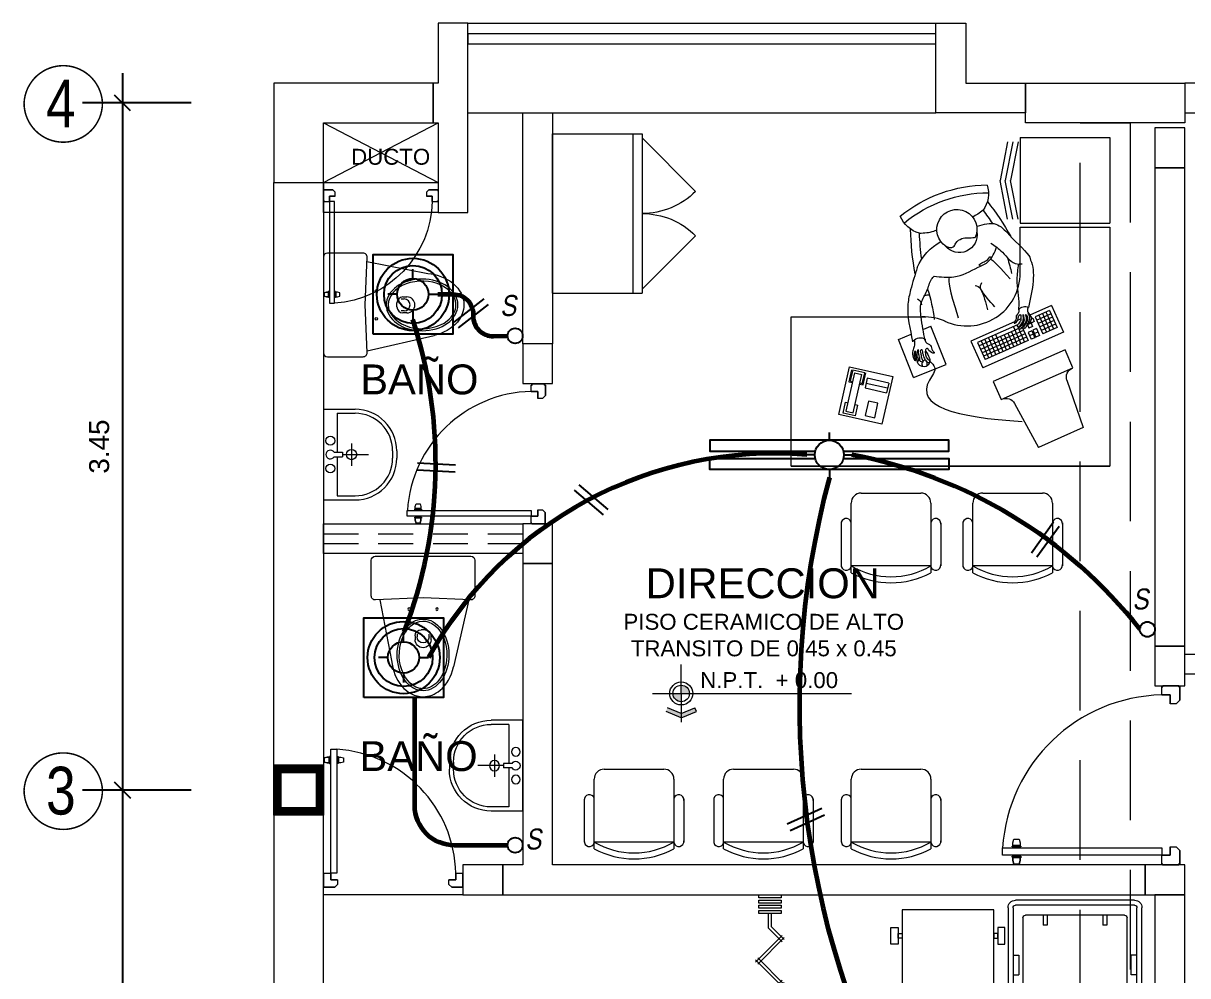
# Model space of a CAD drawing. Header units: millimetres. Extents: x 3354 to 3637, y 1117 to 1358.
# Drawn here: x 3377.57 to 3383.42, y 1188.1 to 1192.88 of the extents above; entities that cross this region are included whole.
import ezdxf

# ---------------------------------------------------------------- set-up
doc = ezdxf.new("R2010")
doc.units = ezdxf.units.MM
doc.linetypes.add('CONTINUA', pattern=[0])
doc.linetypes.add('DASHED2', pattern=[0.375, 0.25, -0.125])
for name, color, linetype, lineweight in [('ACCESORIOS', 4, 'Continuous', 18), ('cables', 152, 'Continuous', 60), ('CASCO', 252, 'Continuous', 9), ('SANITARIAS', 37, 'Continuous', 13)]:
    doc.layers.add(name, color=color, linetype=linetype, lineweight=lineweight)
doc.layers.add('Efec-muebles', color=7, linetype='Continuous', lineweight=13, true_color=0x85826f)
doc.layers.add('LUMINARIAS', color=2, linetype='Continuous')
doc.styles.add('1', font='arial.ttf')
doc.styles.add('BYE', font='ARIALN.TTF', dxfattribs={"oblique": 10, "height": 2})
doc.styles.get("Standard").update_dxf_attribs({"font": 'arial.ttf'})
doc.styles.add('style1', font='arial.ttf')
doc.styles.add('style2', font='arial.ttf')
doc.dimstyles.new('Esc  1  50', dxfattribs={"dimtxt": 0.1, "dimasz": 0.08, "dimexe": 0.2, "dimexo": 0.15, "dimgap": 0.065, "dimtad": 1, "dimzin": 4, "dimdsep": 46, "dimtxsty": 'Standard', "dimblk": 'OBLIQUE', "dimcen": 0.12, "dimdle": 0.15, "dimadec": 0, "dimazin": 0, "dimtfac": 1, "dimtix": 1, "dimtmove": 0, "dimatfit": 3, "dimldrblk": 'OBLIQUE', "dimfxl": 1, "dimarcsym": 0})

# ---------------------------------------------------------------- blocks, each defined once
blk = doc.blocks.new('LAV-P')
at = {"layer": 'SANITARIAS', "linetype": 'CONTINUA', "lineweight": 5, "ltscale": 0.002}
for p, q in [((-0.0192, 0.3874), (0.0192, 0.3874)), ((-0.0192, 0.3655), (0.0192, 0.3655)), ((0, 0.1005), (0, 0.237)), ((-0.24, 0), (-0.24, 0.1666)), ((-0.2181, 0.0729), (-0.2181, 0.1666)), ((-0.0591, 0.1485), (0.0587, 0.1485)), ((0.2181, 0.0729), (0.2181, 0.1666)), ((0.24, 0), (0.24, 0.1666)), ((-0.2181, 0.0729), (-0.012, 0.0729)), ((-0.012, 0.1005), (0.012, 0.1005)), ((-0.012, 0.0557), (-0.012, 0.1005)), ((0.012, 0.0557), (0.012, 0.1005)), ((0.012, 0.0729), (0.2181, 0.0729)), ((-0.24, 0), (0.24, 0))]:
    blk.add_line(p, q, dxfattribs=at)
for centre, radius in [((0, 0.1485), 0.027), ((-0.0735, 0.036), 0.0231), ((0.0735, 0.036), 0.0231)]:
    blk.add_circle(centre, radius, dxfattribs=at)
for centre, radius, start, end in [((-0.0192, 0.1666), 0.2208, 90, 180), ((0.0192, 0.1666), 0.2208, 0, 90), ((-0.0192, 0.1666), 0.1989, 90, 180), ((0.0192, 0.1666), 0.1989, 0, 90), ((0, 0.036), 0.0231, 121.30842, 58.69158)]:
    blk.add_arc(centre, radius, start, end, dxfattribs=at)
blk = doc.blocks.new('ghjghg')
at = {"layer": 'Efec-muebles', "linetype": 'CONTINUA', "lineweight": 5, "ltscale": 0.002}
for p, q in [((722.6092, 469.2913), (722.4301, 469.2913)), ((722.4101, 469.2713), (722.4101, 468.7913)), ((722.6191, 469.0313), (722.6292, 469.2704)), ((722.6283, 469.2488), (722.9335, 469.1894)), ((722.7789, 469.0213), (722.7789, 469.0413)), ((722.8007, 469.0613), (722.8148, 469.0613)), ((722.8089, 469.0713), (722.8289, 469.0713)), ((722.6292, 468.7921), (722.6191, 469.0313)), ((722.8148, 469.0013), (722.8007, 469.0013)), ((722.8289, 468.9913), (722.8089, 468.9913)), ((722.8689, 469.0313), (722.8689, 469.0313)), ((722.6288, 468.8013), (722.9653, 468.8781)), ((722.4301, 468.7713), (722.6092, 468.7713))]:
    blk.add_line(p, q, dxfattribs=at)
for centre in [(722.6751, 469.1013), (722.6751, 468.9613)]:
    blk.add_circle(centre, 0.00635, dxfattribs=at)
for centre, radius, start, end in [((722.4301, 469.2713), 0.02, 90, 180), ((722.6092, 469.2713), 0.02, 357.57739, 90), ((722.8089, 469.0413), 0.03, 90, 180), ((722.8148, 469.0313), 0.03, 0, 90), ((722.8289, 469.0313), 0.04, 0, 90), ((722.8089, 469.0213), 0.03, 180, 270), ((722.8148, 469.0313), 0.03, 270, 0), ((722.8289, 469.0313), 0.04, 270, 360), ((722.4301, 468.7913), 0.02, 180, 270), ((722.6092, 468.7913), 0.02, 270, 2.42261)]:
    blk.add_arc(centre, radius, start, end, dxfattribs=at)
at = {"layer": 'Efec-muebles', "linetype": 'CONTINUA', "lineweight": 5, "ltscale": 0.002, "extrusion": (0, 0, -1)}
blk.add_ellipse((722.9051, 469.0313), major_axis=(0.18, 0), ratio=0.722222, dxfattribs=at)
at = {"layer": 'Efec-muebles', "linetype": 'CONTINUA', "lineweight": 5, "ltscale": 0.002}
for points, knots in [([(723.0751, 469.0313), (723.0751, 469.0026), (723.0598, 468.9736), (722.9911, 468.9193), (722.9235, 468.9042), (722.8038, 468.9256), (722.755, 468.9612), (722.7257, 469.0424), (722.7434, 469.0879), (722.8317, 469.1477), (722.9008, 469.1589), (723.0177, 469.131), (723.0622, 469.093), (723.0742, 469.0451), (723.0751, 469.0382), (723.0751, 469.0313)], [0, 0, 0, 0, 0.74049, 0.74049, 1.813277, 1.813277, 2.886063, 2.886063, 3.958849, 3.958849, 5.031636, 5.031636, 6.104422, 6.104422, 6.283185, 6.283185, 6.283185, 6.283185]), ([(722.9335, 469.1894), (722.9818, 469.1843), (723.0282, 469.1669), (723.0945, 469.1103), (723.1151, 469.0715), (723.1151, 469.0313), (723.1151, 469.0004), (723.1031, 468.97), (723.0549, 468.912), (723.0123, 468.8889), (722.9653, 468.8781)], [4.853824, 4.853824, 4.853824, 4.853824, 5.580391, 5.580391, 6.283185, 6.283185, 6.283185, 6.822949, 6.822949, 7.551337, 7.551337, 7.551337, 7.551337])]:
    blk.add_open_spline(points, degree=3, knots=knots, dxfattribs=at)
blk = doc.blocks.new('H-7')
at = {"layer": 'Efec-muebles'}
for p, q in [((-1.271, 0.2365), (-1.4493, 0.0582)), ((-1.2852, 0.2365), (-1.1069, 0.0582)), ((-0.971, 0.2365), (-1.1493, 0.0582)), ((-0.988, 0.2365), (-0.8097, 0.0582)), ((-0.6738, 0.2365), (-0.8521, 0.0582)), ((-0.688, 0.2365), (-0.5097, 0.0582)), ((-0.3738, 0.2365), (-0.5521, 0.0582)), ((-0.388, 0.2365), (-0.3018, 0.1503)), ((-1.2569, 0.2224), (-1.4352, 0.0441)), ((-1.2993, 0.2224), (-1.121, 0.0441)), ((-0.9569, 0.2224), (-1.1352, 0.0441)), ((-1.0021, 0.2224), (-0.8238, 0.0441)), ((-0.6597, 0.2224), (-0.838, 0.0441)), ((-0.7021, 0.2224), (-0.5238, 0.0441)), ((-0.3597, 0.2224), (-0.538, 0.0441)), ((-0.4021, 0.2224), (-0.31, 0.1303)), ((-0.1926, 0.2153), (-0.2126, 0.2153)), ((-0.2126, 0.2153), (-0.2126, 0.0653)), ((-0.1926, 0.0653), (-0.1926, 0.2153)), ((-0.1576, 0.2153), (-0.1776, 0.2153)), ((-0.1776, 0.2153), (-0.1776, 0.0653)), ((-0.1576, 0.0653), (-0.1576, 0.2153)), ((-0.1226, 0.2153), (-0.1426, 0.2153)), ((-0.1426, 0.2153), (-0.1426, 0.0653)), ((-0.1226, 0.0653), (-0.1226, 0.2153)), ((-0.0876, 0.2153), (-0.1076, 0.2153)), ((-0.1076, 0.2153), (-0.1076, 0.0653)), ((-0.0876, 0.0653), (-0.0876, 0.2153)), ((-1.5891, 0.1503), (-1.499, 0.1503)), ((-1.5891, 0.1303), (-1.5891, 0.1503)), ((-1.5891, 0.1303), (-1.5073, 0.1303)), ((-1.5073, 0.1303), (-1.421, 0.0441)), ((-1.499, 0.1503), (-1.4069, 0.0582)), ((-0.31, 0.1303), (-0.2126, 0.1303)), ((-0.3018, 0.1503), (-0.2126, 0.1503)), ((-0.2126, 0.0653), (-0.1926, 0.0653)), ((-0.1776, 0.0653), (-0.1576, 0.0653)), ((-0.1426, 0.0653), (-0.1226, 0.0653)), ((-0.1076, 0.0653), (-0.0876, 0.0653))]:
    blk.add_line(p, q, dxfattribs=at)
blk = doc.blocks.new('NENE')
at = {"layer": 'Efec-muebles'}
for p, q in [((3086.0951, 1565.9026, -0.0112), (3086.6926, 1565.9026, -0.0112)), ((3086.0951, 1565.8776, -0.0112), (3086.6926, 1565.8776, -0.0112)), ((3086.0576, 1563.9901, -0.0112), (3086.0576, 1565.8651, -0.0112)), ((3086.0826, 1563.9901, -0.0112), (3086.0826, 1565.8651, -0.0112)), ((3086.7051, 1565.8651, -0.0112), (3086.7051, 1563.9901, -0.0112)), ((3086.7301, 1565.8651, -0.0112), (3086.7301, 1563.9901, -0.0112)), ((3086.3064, 1565.7526, -0.0112), (3086.4814, 1565.7526, -0.0112)), ((3086.3064, 1565.7276, -0.0112), (3086.4814, 1565.7276, -0.0112)), ((3086.0826, 1565.6276, -0.0112), (3086.1126, 1565.6276, -0.0112)), ((3086.1126, 1565.6276, -0.0112), (3086.1126, 1565.5276, -0.0112)), ((3086.7051, 1565.6276, -0.0112), (3086.6751, 1565.6276, -0.0112)), ((3086.6751, 1565.5276, -0.0112), (3086.6751, 1565.6276, -0.0112)), ((3086.0826, 1565.5276, -0.0112), (3086.1126, 1565.5276, -0.0112)), ((3086.7051, 1565.5276, -0.0112), (3086.6751, 1565.5276, -0.0112)), ((3086.2689, 1565.2776, -0.0112), (3086.0826, 1565.2776, -0.0112)), ((3086.7051, 1565.2776, -0.0112), (3086.5189, 1565.2776, -0.0112)), ((3086.0826, 1564.9776, -0.0112), (3086.1126, 1564.9776, -0.0112)), ((3086.1126, 1564.8776, -0.0112), (3086.1126, 1564.9776, -0.0112)), ((3086.6751, 1564.9776, -0.0112), (3086.6751, 1564.8776, -0.0112)), ((3086.7051, 1564.9776, -0.0112), (3086.6751, 1564.9776, -0.0112)), ((3086.0826, 1564.8776, -0.0112), (3086.1126, 1564.8776, -0.0112)), ((3086.7051, 1564.8776, -0.0112), (3086.6751, 1564.8776, -0.0112)), ((3086.6426, 1564.5276, -0.0112), (3086.1451, 1564.5276, -0.0112)), ((3086.1326, 1564.0401, -0.0112), (3086.1326, 1564.5151, -0.0112)), ((3086.6551, 1564.5151, -0.0112), (3086.6551, 1564.0401, -0.0112)), ((3086.0826, 1564.3276, -0.0112), (3086.1126, 1564.3276, -0.0112)), ((3086.1126, 1564.2276, -0.0112), (3086.1126, 1564.3276, -0.0112)), ((3086.6751, 1564.3276, -0.0112), (3086.6751, 1564.2276, -0.0112)), ((3086.7051, 1564.3276, -0.0112), (3086.6751, 1564.3276, -0.0112)), ((3086.0826, 1564.2276, -0.0112), (3086.1126, 1564.2276, -0.0112)), ((3086.7051, 1564.2276, -0.0112), (3086.6751, 1564.2276, -0.0112)), ((3086.2539, 1564.0776, -0.0112), (3086.2339, 1564.0776, -0.0112)), ((3086.2339, 1564.0276, -0.0112), (3086.2339, 1564.0776, -0.0112)), ((3086.2539, 1564.0276, -0.0112), (3086.2539, 1564.0776, -0.0112)), ((3086.5539, 1564.0776, -0.0112), (3086.5339, 1564.0776, -0.0112)), ((3086.5339, 1564.0276, -0.0112), (3086.5339, 1564.0776, -0.0112)), ((3086.5539, 1564.0276, -0.0112), (3086.5539, 1564.0776, -0.0112)), ((3086.6426, 1564.0276, -0.0112), (3086.1451, 1564.0276, -0.0112)), ((3086.6926, 1563.9776, -0.0112), (3086.0951, 1563.9776, -0.0112)), ((3086.6926, 1563.9526, -0.0112), (3086.0951, 1563.9526, -0.0112))]:
    blk.add_line(p, q, dxfattribs=at)
for centre, radius, start, end in [((3086.0951, 1565.8651, -0.0112), 0.0375, 90, 180), ((3086.0951, 1565.8651, -0.0112), 0.0125, 90, 180), ((3086.6926, 1565.8651, -0.0112), 0.0375, 0, 90), ((3086.6926, 1565.8651, -0.0112), 0.0125, 0, 90), ((3086.3064, 1565.7401, -0.0112), 0.0125, 90, 270), ((3086.4814, 1565.7401, -0.0112), 0.0125, 270, 90), ((3086.3939, 1565.2776, -0.0112), 0.125, 180, 0), ((3086.1451, 1564.5151, -0.0112), 0.0125, 90, 180), ((3086.6426, 1564.5151, -0.0112), 0.0125, 0, 90), ((3086.1451, 1564.0401, -0.0112), 0.0125, 180, 270), ((3086.6426, 1564.0401, -0.0112), 0.0125, 270, 0), ((3086.0951, 1563.9901, -0.0112), 0.0375, 180, 270), ((3086.0951, 1563.9901, -0.0112), 0.0125, 180, 270), ((3086.6926, 1563.9901, -0.0112), 0.0125, 270, 0), ((3086.6926, 1563.9901, -0.0112), 0.0375, 270, 0)]:
    blk.add_arc(centre, radius, start, end, dxfattribs=at)
blk = doc.blocks.new('AGAG')
at = {"layer": 'Efec-muebles', "elevation": -0.0146}
for points in [[(3084.3735, 1564.5872), (3084.3735, 1563.9272), (3084.8335, 1563.9272), (3084.8335, 1564.5872)], [(3084.3531, 1564.4981), (3084.3531, 1564.4149), (3084.3172, 1564.4149), (3084.3172, 1564.4981)], [(3084.3735, 1564.4683), (3084.3735, 1564.4447), (3084.3531, 1564.4447), (3084.3531, 1564.4683)], [(3084.8335, 1564.4683), (3084.8335, 1564.4447), (3084.8538, 1564.4447), (3084.8538, 1564.4683)], [(3084.8538, 1564.4981), (3084.8538, 1564.4149), (3084.8897, 1564.4149), (3084.8897, 1564.4981)], [(3084.3531, 1564.0163), (3084.3531, 1564.0995), (3084.3172, 1564.0995), (3084.3172, 1564.0163)], [(3084.3735, 1564.0461), (3084.3735, 1564.0697), (3084.3531, 1564.0697), (3084.3531, 1564.0461)], [(3084.8335, 1564.0461), (3084.8335, 1564.0697), (3084.8538, 1564.0697), (3084.8538, 1564.0461)], [(3084.8538, 1564.0163), (3084.8538, 1564.0995), (3084.8897, 1564.0995), (3084.8897, 1564.0163)]]:
    blk.add_lwpolyline(points, close=True, dxfattribs=at)
blk = doc.blocks.new('silla 01')
at = {"layer": 'Efec-muebles'}
for p, q in [((3688.6761, 1239.9128), (3688.6761, 1240.2628)), ((3689.0761, 1240.2628), (3689.0761, 1239.9128)), ((3688.6261, 1240.0128), (3688.6261, 1240.2284)), ((3688.6761, 1240.2284), (3689.0761, 1240.2284)), ((3689.1261, 1240.0128), (3689.1261, 1240.2284)), ((3688.6761, 1239.9128), (3688.6761, 1240.0128)), ((3689.0261, 1239.8628), (3688.7261, 1239.8628))]:
    blk.add_line(p, q, dxfattribs=at)
for centre, radius, start, end in [((3688.8761, 1239.8892), 0.4237, 61.83711, 118.16289), ((3688.6516, 1240.225), 0.0256, 16.27396, 186.96913), ((3688.8761, 1239.8892), 0.3937, 59.47325, 120.52675), ((3689.1007, 1240.225), 0.0256, 353.03087, 163.72604), ((3688.6516, 1240.0161), 0.0256, 173.03087, 343.72604), ((3689.1007, 1240.0161), 0.0256, 196.27396, 6.96913), ((3688.7261, 1239.9128), 0.05, 180, 270), ((3689.0261, 1239.9128), 0.05, 270, 0)]:
    blk.add_arc(centre, radius, start, end, dxfattribs=at)
blk = doc.blocks.new('ws')
at = {"layer": 'Efec-muebles'}
for p, q in [((-1204.5, 535.1), (-1204.5, 985.1)), ((-1204.5, 985.1), (-774.5, 985.1)), ((-774.5, 535.1), (-774.5, 985.1)), ((445.5, -614.9), (445.5, 985.1)), ((13.6, 769.5), (250.8, 851.5)), ((250.8, 851.5), (350.2, 626.4)), ((-49.1, 799.7), (-139.1, 760)), ((109.9, 439.6), (-49.1, 799.7)), ((-362.5, 692.9), (-227.5, 752.5)), ((-337.5, 682.5), (-251.9, 720.2)), ((-329.5, 664.4), (-244, 702.2)), ((-286.2, 705.1), (-254.4, 633.1)), ((-269, 712.7), (-237.2, 640.6)), ((-251.9, 720.2), (-220.1, 648.2)), ((-227.5, 752.5), (-48.6, 347.4)), ((-139.1, 760), (19.9, 399.8)), ((-362.5, 692.9), (-314, 582.9)), ((-337.5, 682.5), (-305.7, 610.4)), ((-321.6, 646.4), (-236, 684.2)), ((-320.4, 690), (-288.6, 618)), ((-313.6, 628.4), (-228.1, 666.2)), ((-305.7, 610.4), (-220.1, 648.2)), ((-303.3, 697.6), (-271.5, 625.5)), ((-298.1, 598), (-281, 605.6)), ((-298.1, 598), (-295, 591)), ((-282, 585.9), (-256.8, 597)), ((-281, 605.6), (-273.9, 589.5)), ((-273.9, 589.5), (-265.6, 570.9)), ((-256.8, 597), (-248.8, 579)), ((-245.9, 616.7), (-211.6, 631.8)), ((-245.9, 616.7), (-237.9, 598.7)), ((-237.9, 598.7), (-203.7, 613.8)), ((-234.6, 592.7), (-200.4, 607.8)), ((-234.6, 592.7), (-226.6, 574.6)), ((-228.8, 624.2), (-220.8, 606.2)), ((-226.6, 574.6), (-192.4, 589.7)), ((-217.5, 600.2), (-209.5, 582.2)), ((-211.6, 631.8), (-203.7, 613.8)), ((-200.4, 607.8), (-192.4, 589.7)), ((129.8, 506.3), (350.2, 626.4)), ((-1204.5, 535.1), (-774.5, 535.1)), ((-308, 569.3), (-306.3, 565.5)), ((-300.8, 553), (-299.8, 550.8)), ((-294.4, 538.6), (-286.8, 521.4)), ((-291.1, 582.3), (-291, 581.9)), ((-291.1, 582.3), (-291, 581.9)), ((-291, 581.9), (-290.6, 582.1)), ((-291, 581.9), (-290.6, 582.1)), ((-285.8, 570.1), (-283.5, 564.9)), ((-282, 564.4), (-276.5, 566.8)), ((-277.8, 552.1), (-275.9, 547.9)), ((-275.9, 547.9), (-272.2, 549.5)), ((-271.4, 576.8), (-271.5, 577.1)), ((-266.8, 539.1), (-261.3, 541.5)), ((-266.4, 571.3), (-248.8, 579)), ((-263.4, 519.1), (-177.8, 556.8)), ((-262.7, 553.7), (-258.8, 555.4)), ((-259.1, 556), (-258.8, 555.4)), ((-259.1, 556), (-258.8, 555.4)), ((-255.4, 501.1), (-169.9, 538.8)), ((-252.8, 545.3), (-185.8, 574.8)), ((-246.8, 527.8), (-158.8, 328.5)), ((-237.1, 552.2), (-141.7, 336.1)), ((-220, 559.7), (-124.6, 343.6)), ((-202.9, 567.3), (-107.5, 351.2)), ((-185.8, 574.8), (-90.4, 358.7)), ((-1182.9, 524.8), (-989.5, 486.9)), ((-1182.9, 498.2), (-989.5, 460.3)), ((-1182.9, 471.6), (-989.5, 433.7)), ((-796, 524.8), (-989.5, 486.9)), ((-796, 498.2), (-989.5, 460.3)), ((-796, 471.6), (-989.5, 433.7)), ((-280.4, 506.9), (-183.6, 287.7)), ((-264.5, 521.6), (-175.9, 321)), ((-263.4, 519.1), (-261.6, 519.9)), ((-230.3, 490.6), (-161.9, 520.8)), ((-222.4, 472.6), (-154, 502.8)), ((-214.4, 454.6), (-146, 484.8)), ((-215.7, 411), (-130.1, 448.8)), ((-207.7, 393), (-122.2, 430.8)), ((-206.5, 436.6), (-138.1, 466.8)), ((-199.8, 375), (-114.2, 412.8)), ((19.9, 399.8), (109.9, 439.6)), ((-191.8, 357), (-106.3, 394.8)), ((-183.8, 339), (-98.3, 376.7)), ((-175.9, 321), (-90.4, 358.7)), ((-183.6, 287.7), (-48.6, 347.4)), ((-65.4, 163.7), (-257.4, 87)), ((0, 0), (-65.4, 163.7)), ((-242.9, 50.4), (-257.4, 87)), ((0, 0), (-192, -76.7)), ((-192, -76.7), (-217.5, -12.9)), ((-54, -321.4), (-5.5, -105.3)), ((-5.5, -105.3), (234.6, -159.1)), ((27.8, -125.4), (3.6, -233.4)), ((27.6, -238.8), (51.8, -130.7)), ((27.8, -125.4), (75.8, -136.1)), ((51.6, -244.2), (75.8, -136.1)), ((234.6, -159.1), (186.1, -375.2)), ((3.6, -233.4), (51.6, -244.2)), ((129.1, -179.6), (118.4, -227.6)), ((118.4, -227.6), (190.4, -243.8)), ((201.2, -195.8), (129.1, -179.6)), ((190.4, -243.8), (201.2, -195.8)), ((-24.5, -246), (-37.9, -306.1)), ((29.6, -258.1), (-24.5, -246)), ((-23.2, -296.7), (-15.1, -260.7)), ((36.9, -253.5), (-23.1, -240)), ((176.9, -303.8), (-15.1, -260.7)), ((26.9, -270.2), (29.6, -258.1)), ((32.9, -271.5), (36.9, -253.5)), ((134.9, -294.4), (137.6, -282.4)), ((137.6, -282.4), (191.6, -294.5)), ((186.1, -375.2), (-54, -321.4)), ((-39.3, -312.1), (20.8, -325.5)), ((-37.9, -306.1), (16.1, -318.2)), ((-23.2, -296.7), (168.9, -339.8)), ((16.1, -318.2), (18.8, -306.2)), ((20.8, -325.5), (24.8, -307.5)), ((124.1, -342.4), (126.8, -330.4)), ((178.2, -354.5), (124.1, -342.4)), ((168.9, -339.8), (176.9, -303.8)), ((191.6, -294.5), (178.2, -354.5))]:
    blk.add_line(p, q, dxfattribs=at)
blk.add_lwpolyline([(-526.1, 535.1), (-754.5, 535.1), (-754.5, 985.1), (445.5, 985.1), (445.5, -614.9), (-304.5, -614.9), (-304.5, 61.3)], dxfattribs=at)
for centre, start, end in [((-526.1, 268), 335.32067, 90), ((-37.5, 52.1), 155.32067, 181.97491)]:
    blk.add_arc(centre, 267.1, start, end, dxfattribs=at)
at = {"layer": 'Efec-muebles', "extrusion": (0, 0, -1)}
for centre, major_axis, start_param, end_param in [((-2.5, 816), (-34.8, 34.8), 3.594349, 5.082004), ((-317.9, 558.1), (-27.6, 27.6), 4.538657, 6.000061), ((-29.9, -714.5), (-976.2, 976.2), 0.118248, 0.27238), ((-224.3, -810.8), (-944.9, 944.9), 0.499491, 0.560838), ((153.4, 463.1), (-34.8, 34.8), 5.082004, 6.569659), ((-922.8, 233.9), (-100.1, 100.1), 0.469121, 1.412689), ((-267.8, 373.5), (-681.5, 155.9), -0.906493, -0.232105), ((-267.8, 373.5), (-643.2, 146.9), -0.9139, -0.221799), ((-29.9, -714.5), (-944.9, 944.9), 0.134396, 0.194827), ((-712.6, 763.2), (-356.2, 356.2), 3.140526, 3.370844), ((-234.8, -121.6), (-356.2, 356.2), 0.351275, 0.575163), ((-743.1, 217.1), (-71.2, 71.2), 2.905947, 7.480515), ((-716.3, 229.2), (-63.1, 63.1), 0.611857, 3.252384), ((-706.7, 307), (-3.19, 3.19), 1.818, 2.771985), ((-453, 378.6), (-30.9, 30.9), 3.782714, 4.502916), ((-418.6, 302), (-30.9, 30.9), 5.647914, 6.368117), ((-452.3, 259.1), (-184.6, 184.6), 4.323725, 5.010285), ((-192.7, -719.4), (-585.9, 585.9), 0.476799, 0.664894), ((-1107.2, -18.5), (-494.5, 494.5), 2.217761, 2.251642), ((-148.5, 33.8), (-36.4, 36.4), 4.705455, 6.015849), ((-25.5, -98.2), (-135.5, 135.5), 0.187684, 0.400196), ((-85.5, 50.3), (-22.3, 22.3), 0.396124, 2.19757), ((-862.2, 64.9), (-100.1, 100.1), 2.610757, 3.554325), ((-775.9, 1364.6), (-976.2, 976.2), 3.74069, 3.905198), ((-775.9, 1364.6), (-944.9, 944.9), 3.791329, 3.88905), ((-364.4, 5.3), (-23.6, 23.6), 5.91056, 7.025219), ((-86.8, 50.1), (-23.1, 23.1), 2.19757, 3.722594)]:
    blk.add_ellipse(centre, major_axis=major_axis, ratio=1, start_param=start_param, end_param=end_param, dxfattribs=at)
at = {"layer": 'Efec-muebles'}
for points, knots in [([(-759.6, 319.1), (-769.6, 352.1), (-788.6, 415), (-693.5, 497.9), (-621.2, 579.1), (-597.6, 586.3), (-590.2, 586.6)], [0, 0, 0, 0, 9.532038, 18.207793, 35.745539, 38.266635, 38.266635, 38.266635, 38.266635]), ([(-343.3, 528.3), (-337.6, 528.8), (-324.6, 529.7), (-310.7, 510.3), (-292.8, 518.7), (-272.1, 499.4), (-275.8, 517.4), (-293.2, 525.4), (-309.6, 525.3), (-319.7, 538), (-301.4, 538.7), (-286.7, 539.1), (-272.5, 530.5), (-260.6, 516.8), (-252, 525.9), (-267.2, 540.3), (-284.3, 552), (-301.5, 550.7), (-324.7, 549.6), (-296.8, 553.7), (-282, 555.3), (-265.7, 546.4), (-255.5, 535.5), (-250.5, 528.4), (-241.7, 526.6), (-243.4, 537.5), (-252.7, 544.8), (-266.9, 558.5), (-287.6, 567.3), (-302.2, 568), (-322, 559), (-307.9, 570.8), (-293, 573.4), (-273, 566.2), (-260.8, 557.4), (-252.5, 550.7), (-243.6, 558.2), (-259.4, 567.7), (-270.9, 573.7), (-288.8, 581.7), (-305.3, 587.5), (-329.3, 566.4), (-297.8, 603.4), (-279.3, 584.8), (-266.2, 571.7)], [0, 0, 0, 0, 16.700622, 37.920393, 57.722967, 76.320525, 79.135347, 106.839111, 124.224527, 131.370165, 143.500478, 159.837634, 182.640574, 195.826271, 199.460263, 215.213782, 241.964373, 265.240295, 274.063876, 292.094699, 309.419403, 331.976076, 341.659584, 355.402924, 358.032611, 364.702259, 376.949542, 397.907312, 423.409386, 440.038955, 452.22354, 460.461452, 476.873029, 504.118942, 518.30264, 526.032023, 531.876082, 544.318011, 563.969266, 579.724081, 601.863171, 618.043065, 637.401737, 683.198014, 683.198014, 683.198014, 683.198014]), ([(-675.2, 388), (-661.4, 407.5), (-629.7, 452.4), (-566.2, 495.3), (-570.5, 536.1), (-571.4, 544.5)], [0, 0, 0, 0, 74.62432, 171.104527, 196.057214, 196.057214, 196.057214, 196.057214]), ([(-570.2, 526.3), (-544.5, 522.3), (-476.1, 511.8), (-399.4, 530.6), (-348.4, 526.7), (-340.4, 526.1)], [0, 0, 0, 0, 78.609055, 209.793155, 234.258253, 234.258253, 234.258253, 234.258253]), ([(-353.4, 574.5), (-346.7, 572.8), (-332.4, 569.4), (-320.4, 578), (-314.1, 582.6)], [0, 0, 0, 0, 20.047449, 42.706652, 42.706652, 42.706652, 42.706652]), ([(-80.1, 82.1), (-71.3, 92.1), (-45.1, 121.7), (134.1, -27.1), (199.1, 205.6), (220.7, 545.6)], [0, 0, 0, 0, 36.609328, 108.844432, 533.316066, 533.316066, 533.316066, 533.316066]), ([(-509.9, 102.3), (-505.2, 136.1), (-494.3, 214.6), (-544.6, 301.4), (-581.9, 387.9), (-628, 406), (-654.5, 416.3)], [0, 0, 0, 0, 101.502402, 235.19588, 296.265583, 378.705508, 378.705508, 378.705508, 378.705508]), ([(-558.6, 335), (-561, 332.2), (-566, 326.4), (-576.6, 342.9), (-583.7, 361.8), (-596.7, 375.9), (-608.9, 386), (-600.6, 388.2), (-599.4, 389.8)], [0, 0, 0, 0, 0.907883, 1.888659, 4.559648, 7.759809, 7.93185, 8.726749, 8.726749, 8.726749, 8.726749]), ([(-657.3, 164.5), (-653.6, 177.5), (-647.4, 199.8), (-681.4, 212.6), (-700.3, 239.3), (-702.3, 273.4), (-702.5, 294.8), (-702.5, 305.2)], [0, 0, 0, 0, 34.755742, 59.439707, 96.046127, 129.633892, 161.451848, 161.451848, 161.451848, 161.451848]), ([(-725.2, 29.2), (-726.4, 53.9), (-728, 84.4), (-739.5, 111.3), (-742, 116.4)], [0, 0, 0, 0, 73.446903, 91.035608, 91.035608, 91.035608, 91.035608]), ([(-187.9, 56.4), (-226.1, 49.5), (-287.4, 38.6), (-376.4, 29.8), (-432.9, 70.5), (-483.3, 80.7), (-504.7, 98.1), (-509.9, 102.3)], [0, 0, 0, 0, 119.87096, 191.861065, 260.381088, 323.708303, 343.835111, 343.835111, 343.835111, 343.835111]), ([(-194.3, 57.3), (-188.3, 57.7), (-171.6, 58.9), (-166.4, 90.2), (-139.7, 90), (-130.2, 100.1), (-119.9, 108.3), (-122.7, 82), (-149, 68.4), (-147.5, 65.9), (-147.5, 65.8)], [0, 0, 0, 0, 1.687089, 4.6981, 7.451794, 8.411156, 9.17122, 11.821349, 13.948748, 13.987353, 13.987353, 13.987353, 13.987353]), ([(-87.3, 3.6), (-85.8, 6), (-79.9, 14.9), (-103.2, 4.9), (-114.6, 3.9), (-124.2, 5.1), (-141.6, 8.9), (-120.5, 7.8), (-108.1, 10.5), (-97.8, 13.1), (-78.5, 18.3), (-87.2, 27.7), (-103.4, 18.6), (-116.7, 14), (-149.8, 24.5), (-126.5, 21.6), (-117.3, 25), (-107.4, 25.3), (-96.6, 30.3), (-81.2, 28.4), (-75, 53), (-92.8, 41.9), (-106, 38.7), (-123.3, 37.7), (-134.8, 32.6), (-143.8, 40.9), (-132.4, 43.4), (-122.7, 44.1), (-108.7, 49.5), (-96, 52.7), (-86.5, 60.7), (-76.4, 66.2), (-74.8, 84.4), (-85, 79.7), (-90.4, 74.5), (-100, 64.6), (-115.7, 59.6), (-130.7, 60.4), (-139.9, 60.1), (-145.3, 62.8), (-146.8, 64.8), (-147.5, 65.8)], [0, 0, 0, 0, 6.913967, 26.029914, 40.675979, 47.856479, 58.289149, 74.51565, 80.190005, 100.255294, 113.400614, 119.45105, 128.931189, 162.12651, 176.691692, 193.290563, 201.061221, 210.02571, 222.031386, 237.156517, 252.988651, 262.758372, 282.947926, 300.570827, 313.914455, 319.843629, 325.254365, 339.290927, 355.257052, 368.61342, 379.169511, 392.262338, 405.23833, 411.573753, 418.805892, 429.81623, 452.549483, 465.855597, 476.071542, 479.897257, 483.622837, 483.622837, 483.622837, 483.622837]), ([(-82.9, 47.8), (-86.2, 50.7), (-89.3, 55.1), (-89.2, 58.2), (-89.1, 58.7)], [29.422592, 29.422592, 29.422592, 29.422592, 41.195612, 43.731007, 43.731007, 43.731007, 43.731007]), ([(-553.2, 18.3), (-515.9, 6.5), (-455.5, -12.7), (-330.7, -40.8), (-242.5, -16.6), (-179.7, -5.9), (-179.3, -5.8)], [0, 0, 0, 0, 119.516883, 193.343108, 386.181835, 387.538205, 387.538205, 387.538205, 387.538205]), ([(-189.2, 2.3), (-180.1, 3.9), (-163.2, 6.9), (-140, -3), (-113.7, -8.7), (-96.7, -0.9), (-87.3, 3.7)], [0, 0, 0, 0, 2.730578, 5.114298, 7.557098, 10.646471, 10.646471, 10.646471, 10.646471]), ([(-54.4, 45.5), (-62, 43.1), (-69.9, 40.5), (-77.5, 44.2), (-77.8, 44.3)], [0, 0, 0, 0, 23.174243, 23.852783, 23.852783, 23.852783, 23.852783])]:
    blk.add_open_spline(points, degree=3, knots=knots, dxfattribs=at)
for points in [[(-590.2, 586.6), (-532.8, 615.2), (-442.5, 596.1), (-352.2, 576.9)], [(-595.3, 387.6), (-574.3, 412.3), (-553.5, 433.5), (-495.7, 484.7)], [(-839.7, 348.5), (-827, 331.4), (-814.4, 314.3), (-805.9, 295.8)], [(-503.6, 177.5), (-477.9, 175.3), (-454.9, 175.1), (-299.6, 223.7)], [(-84.3, 63), (-78.6, 65.3), (-68.6, 66), (-58.6, 66.6)]]:
    blk.add_open_spline(points, degree=3, dxfattribs=at)
blk = doc.blocks.new('cab')
at = {"layer": 'Efec-muebles'}
for p, q in [((-450, 0), (-450, -800)), ((0, 0), (-450, 0)), ((-403.6, 0), (-403.6, -800)), ((0, -800), (0, 0)), ((-450, -20), (-718.7, -288.7)), ((-450, -780), (-718.7, -511.3)), ((0, -800), (-450, -800)), ((0, -800), (-450, -800))]:
    blk.add_line(p, q, dxfattribs=at)
for centre, start, end in [((-450, -20), 225, 270), ((-450, -780), 90, 135)]:
    blk.add_arc(centre, 380, start, end, dxfattribs=at)
blk = doc.blocks.new('_Oblique')
at = {"color": 0, "linetype": 'ByBlock', "lineweight": -2}
blk.add_line((-0.5, -0.5), (0.5, 0.5), dxfattribs=at)
blk = doc.blocks.new('*D291')
at = {"layer": 'CASCO', "color": 0, "lineweight": -2, "transparency": 16777216}
for p, q in [((3355.4513, 1271.9669), (3355.4513, 1268.2169)), ((3355.7968, 1271.8169), (3355.2513, 1271.8169)), ((3355.7968, 1268.3669), (3355.2513, 1268.3669))]:
    blk.add_line(p, q, dxfattribs=at)
at = {"layer": 'Defpoints', "color": 0, "transparency": 16777216}
for p in [(3355.9468, 1271.8169), (3355.4513, 1268.3669), (3355.9468, 1268.3669)]:
    blk.add_point(p, dxfattribs=at)
at = {"layer": 'CASCO', "color": 0, "lineweight": -2, "transparency": 16777216, "xscale": 0.08, "yscale": 0.08, "zscale": 0.08}
for p, rotation in [((3355.4513, 1271.8169), 90), ((3355.4513, 1268.3669), 270)]:
    blk.add_blockref('_Oblique', p, dxfattribs=dict(at, rotation=rotation))
at = {"layer": 'CASCO', "color": 0, "transparency": 16777216, "insert": (3355.3352, 1270.0919), "char_height": 0.1, "attachment_point": 5, "rotation": 90}
blk.add_mtext('3.45', dxfattribs=at)
blk = doc.blocks.new('*D292')
at = {"layer": 'CASCO', "color": 0, "lineweight": -2, "transparency": 16777216}
for p, q in [((3355.4513, 1268.5169), (3355.4513, 1264.7669)), ((3355.7968, 1268.3669), (3355.2513, 1268.3669)), ((3355.7968, 1264.9169), (3355.2513, 1264.9169))]:
    blk.add_line(p, q, dxfattribs=at)
at = {"layer": 'Defpoints', "color": 0, "transparency": 16777216}
for p in [(3355.9468, 1268.3669), (3355.4513, 1264.9169), (3355.9468, 1264.9169)]:
    blk.add_point(p, dxfattribs=at)
at = {"layer": 'CASCO', "color": 0, "lineweight": -2, "transparency": 16777216, "xscale": 0.08, "yscale": 0.08, "zscale": 0.08}
for p, rotation in [((3355.4513, 1268.3669), 90), ((3355.4513, 1264.9169), 270)]:
    blk.add_blockref('_Oblique', p, dxfattribs=dict(at, rotation=rotation))
at = {"layer": 'CASCO', "color": 0, "transparency": 16777216, "insert": (3355.3352, 1266.6419), "char_height": 0.1, "attachment_point": 5, "rotation": 90}
blk.add_mtext('3.45', dxfattribs=at)
blk = doc.blocks.new('cgytutytry')
at = {"layer": 'CASCO'}
for p, q in [((-4.4816, 891.1751), (-4.4866, 891.1751)), ((-4.4866, 891.1751), (-4.4866, 891.0996)), ((-4.4866, 891.0996), (-4.4866, 891.1751)), ((-4.4866, 891.1751), (-4.4816, 891.1751)), ((-4.4816, 891.1802), (-4.4816, 891.1751)), ((-4.391, 891.1802), (-4.4816, 891.1802)), ((-4.4816, 891.1751), (-4.4816, 891.1802)), ((-4.386, 891.1265), (-4.4325, 891.1265)), ((-4.4325, 891.1265), (-4.4325, 891.0795)), ((-4.391, 891.1802), (-4.391, 891.1751)), ((-4.391, 891.1802), (-4.391, 891.1751)), ((-4.386, 891.1751), (-4.391, 891.1751)), ((-4.391, 891.1751), (-4.386, 891.1751)), ((-4.386, 891.1751), (-4.386, 891.1265)), ((-4.386, 891.1751), (-4.386, 891.1265)), ((-4.386, 891.0851), (-4.386, 891.1265)), ((-4.386, 891.1265), (-3.4968, 891.1265)), ((-3.5981, 891.132), (-3.5981, 891.1405)), ((-3.5981, 891.1405), (-3.5942, 891.1405)), ((-3.5495, 891.132), (-3.5981, 891.132)), ((-3.5942, 891.155), (-3.5892, 891.1752)), ((-3.5942, 891.1405), (-3.5942, 891.155)), ((-3.5892, 891.1752), (-3.5592, 891.1752)), ((-3.5592, 891.1752), (-3.5541, 891.155)), ((-3.5541, 891.155), (-3.5541, 891.1366)), ((-3.5541, 891.1366), (-3.5495, 891.1366)), ((-3.5495, 891.1366), (-3.5495, 891.132)), ((-3.4968, 891.1265), (-3.4968, 891.0851)), ((-4.4665, 891.0795), (-4.4866, 891.0996)), ((-4.4665, 891.0795), (-4.4866, 891.0996)), ((-4.4325, 891.0795), (-4.4665, 891.0795)), ((-4.4325, 891.0795), (-4.4665, 891.0795)), ((-3.4968, 891.0851), (-4.386, 891.0851)), ((-3.5981, 891.075), (-3.5981, 891.0797)), ((-3.5981, 891.0797), (-3.5495, 891.0797)), ((-3.5942, 891.075), (-3.5981, 891.075)), ((-3.5942, 891.0567), (-3.5942, 891.075)), ((-3.5892, 891.0365), (-3.5942, 891.0567)), ((-3.5541, 891.0567), (-3.5592, 891.0365)), ((-3.5495, 891.075), (-3.5541, 891.075)), ((-3.5541, 891.075), (-3.5541, 891.0567)), ((-3.5495, 891.0797), (-3.5495, 891.075)), ((-3.5592, 891.0365), (-3.5892, 891.0365)), ((-4.4668, 890.2808), (-4.4869, 890.2607)), ((-4.4869, 890.2607), (-4.4668, 890.2808)), ((-4.4668, 890.2808), (-4.4328, 890.2808)), ((-4.4668, 890.2808), (-4.4328, 890.2808)), ((-4.4328, 890.2808), (-4.4328, 890.2308)), ((-4.4869, 890.2607), (-4.4869, 890.1852)), ((-4.4869, 890.1852), (-4.4869, 890.2607)), ((-4.4328, 890.2308), (-4.3862, 890.2308)), ((-4.3862, 890.2308), (-4.3862, 890.1852)), ((-4.3862, 890.2308), (-4.3862, 890.1852)), ((-4.4869, 890.1852), (-4.4819, 890.1852)), ((-4.4819, 890.1852), (-4.4869, 890.1852)), ((-4.4819, 890.1852), (-4.4819, 890.1802)), ((-4.4819, 890.1802), (-4.4819, 890.1852)), ((-4.4819, 890.1802), (-4.3913, 890.1802)), ((-4.3913, 890.1852), (-4.3862, 890.1852)), ((-4.3913, 890.1852), (-4.3913, 890.1802)), ((-4.3862, 890.1852), (-4.3913, 890.1852)), ((-4.3913, 890.1852), (-4.3913, 890.1802))]:
    blk.add_line(p, q, dxfattribs=at)
for points in [[(-4.4325, 891.0795), (-4.4325, 891.1265), (-4.386, 891.1265)], [(-4.3862, 890.2308), (-4.4328, 890.2308), (-4.4328, 890.2808)]]:
    blk.add_lwpolyline(points, dxfattribs=at)
for points in [[(-3.4968, 891.1265), (-3.4968, 891.0851), (-4.386, 891.0851), (-4.386, 891.1265)], [(-3.5495, 891.132), (-3.5495, 891.1366), (-3.5981, 891.1366), (-3.5981, 891.132)], [(-3.5541, 891.1405), (-3.5541, 891.155), (-3.5592, 891.1752), (-3.5892, 891.1752), (-3.5942, 891.155), (-3.5942, 891.1405)], [(-3.5495, 891.0797), (-3.5495, 891.075), (-3.5981, 891.075), (-3.5981, 891.0797)], [(-3.5541, 891.0712), (-3.5541, 891.0567), (-3.5592, 891.0365), (-3.5892, 891.0365), (-3.5942, 891.0567), (-3.5942, 891.0712)]]:
    blk.add_lwpolyline(points, close=True, dxfattribs=at)
blk.add_arc((-4.4075, 891.1431), 0.9125, 271.33619, 356.35898, dxfattribs=at)
blk = doc.blocks.new('dtyrdyt')
at = {"layer": 'CASCO'}
h = blk.add_hatch(color=256, dxfattribs=at)
h.paths.add_polyline_path([(850.1257, 424.9391), (850.167, 424.9391, 0.414214), (850.1257, 424.9804)])
h.paths.add_polyline_path([(850.1257, 424.8978), (850.1257, 424.9391), (850.0844, 424.9391, 0.414214)])
blk.add_hatch(color=256, dxfattribs=at).paths.add_polyline_path([(850.1257, 424.839), (850.057, 424.8675), (850.0494, 424.8491), (850.1257, 424.8176), (850.202, 424.8491), (850.1944, 424.8675)])
for p, q in [((850.1257, 424.9391), (850.1257, 425.0839)), ((849.9811, 424.9391), (850.9807, 424.9391)), ((850.1257, 424.9391), (850.1257, 424.7945)), ((850.1257, 424.8176), (850.0494, 424.8491)), ((850.1257, 424.839), (850.057, 424.8675)), ((850.1257, 424.839), (850.1944, 424.8675)), ((850.1257, 424.8176), (850.202, 424.8491)), ((850.202, 424.8491), (850.1944, 424.8675))]:
    blk.add_line(p, q, dxfattribs=at)
for radius in [0.0578, 0.0413]:
    blk.add_circle((850.1257, 424.9391), radius, dxfattribs=at)
blk = doc.blocks.new('FLUORESCENTE CIRCULAR 1x32W')
at = {"layer": 'LUMINARIAS'}
for p, q in [((1338.2108, 550.5744), (1338.2108, 550.6095)), ((1338.1516, 550.5152), (1338.1165, 550.5152)), ((1338.27, 550.5152), (1338.3051, 550.5152)), ((1338.2108, 550.456), (1338.2108, 550.4209))]:
    blk.add_line(p, q, dxfattribs=at)
blk.add_lwpolyline([(1338.0603, 550.6647), (1338.3603, 550.6647), (1338.3603, 550.3647), (1338.0603, 550.3647)], close=True, dxfattribs=at)
for centre, radius in [((1338.2103, 550.5147), 0.136), ((1338.2103, 550.5147), 0.1091), ((1338.2108, 550.5152), 0.0592)]:
    blk.add_circle(centre, radius, dxfattribs=at)
blk = doc.blocks.new('fluorecescente')
at = {"color": 2}
for p, q in [((1779.4185, 727.3349), (1779.4185, 727.3747)), ((1779.3452, 727.2615), (1779.3053, 727.2615)), ((1779.4918, 727.2615), (1779.5316, 727.2615)), ((1779.4185, 727.1882), (1779.4185, 727.1484))]:
    blk.add_line(p, q, dxfattribs=at)
for points in [[(1779.3476, 727.2802), (1778.8185, 727.2802), (1778.8185, 727.3349), (1780.0185, 727.3349), (1780.0185, 727.2802), (1779.4894, 727.2802)], [(1779.3476, 727.2428), (1778.8185, 727.2428), (1778.8185, 727.1882), (1780.0185, 727.1882), (1780.0185, 727.2428), (1779.4894, 727.2428)]]:
    blk.add_lwpolyline(points, dxfattribs=at)
blk.add_circle((1779.4185, 727.2615), 0.0733, dxfattribs=at)
blk = doc.blocks.new('1PIDS')
at = {"layer": 'CASCO', "lineweight": 0}
for p, q in [((3357.1863, 1272.2169), (3359.5363, 1272.2169)), ((3357.1863, 1271.7669), (3359.5363, 1271.7669))]:
    blk.add_line(p, q, dxfattribs=at)
at = {"layer": 'CASCO', "lineweight": 5}
for p, q in [((3356.4613, 1271.4169), (3357.0363, 1271.7169)), ((3356.4613, 1271.7169), (3357.0363, 1271.4169)), ((3357.1613, 1267.8419), (3356.4613, 1267.8419))]:
    blk.add_line(p, q, dxfattribs=at)
at = {"layer": 'CASCO', "ltscale": 2}
blk.add_lwpolyline([(3357.1863, 1271.2669), (3357.1863, 1272.2169), (3357.0363, 1272.2169), (3357.0363, 1271.9169), (3357.0113, 1271.9169), (3357.0113, 1271.7169), (3357.0363, 1271.7169), (3357.0363, 1271.4169), (3357.0363, 1271.4169), (3357.0363, 1271.2669), (3357.1863, 1271.2669), (3357.1863, 1271.2669)], dxfattribs=at)
for points in [[(3359.5363, 1272.2169), (3359.6863, 1272.2169), (3359.6863, 1271.9169), (3359.9863, 1271.9169), (3359.9863, 1271.7669), (3359.5363, 1271.7669)], [(3361.2363, 1272.2169), (3361.0863, 1272.2169), (3361.0863, 1271.9169), (3360.7863, 1271.9169), (3360.7863, 1271.7669), (3361.2363, 1271.7669)], [(3357.4613, 1271.7669), (3357.6113, 1271.7669), (3357.6113, 1270.6078), (3357.4613, 1270.6078)], [(3360.7863, 1269.0907), (3360.7863, 1271.4919), (3360.6363, 1271.4919), (3360.6363, 1269.0907)], [(3360.7863, 1271.4919), (3360.6363, 1271.4919), (3360.6363, 1269.0907), (3360.7863, 1269.0907)], [(3360.5863, 1267.8419), (3360.5863, 1267.9919), (3357.6113, 1267.9919), (3357.6113, 1269.5045), (3357.4613, 1269.5045), (3357.4613, 1268.9981), (3357.4613, 1267.9919), (3357.3613, 1267.9919), (3357.3613, 1267.8419)], [(3360.7863, 1265.2419), (3360.7863, 1267.8419), (3360.6363, 1267.8419), (3360.6363, 1265.2419)]]:
    blk.add_lwpolyline(points, close=True, dxfattribs=at)
at = {"layer": 'CASCO'}
for points in [[(3359.5363, 1272.1634), (3357.1863, 1272.1634), (3357.1863, 1272.1134), (3359.5363, 1272.1134), (3359.5363, 1272.1634)], [(3357.0113, 1271.9169), (3356.2113, 1271.9169), (3356.2113, 1271.4169), (3356.4613, 1271.4169), (3356.4613, 1271.7169), (3357.0113, 1271.7169), (3357.0113, 1271.9169)], [(3359.9863, 1271.7169), (3359.9863, 1271.9169), (3360.7863, 1271.9169), (3360.7863, 1271.7169), (3359.9863, 1271.7169)], [(3363.3113, 1268.9491), (3360.7863, 1268.9491), (3360.7863, 1269.0491), (3363.3113, 1269.0491), (3363.3113, 1268.9491)]]:
    blk.add_lwpolyline(points, dxfattribs=at)
at = {"layer": 'CASCO', "ltscale": 2, "const_width": 0.0076}
for points in [[(3355.3513, 1271.8169, 0.951688), (3354.9576, 1271.8169, 1)], [(3355.3513, 1268.3669, 0.951688), (3354.9576, 1268.3669, 1)]]:
    blk.add_lwpolyline(points, format="xyb", close=True, dxfattribs=at)
at = {"layer": 'CASCO', "linetype": 'DASHED2', "ltscale": 2}
blk.add_lwpolyline([(3360.2613, 1271.7169), (3360.5113, 1271.7169), (3360.5113, 1265.0169), (3360.2613, 1265.0169)], close=True, dxfattribs=at)
at = {"layer": 'CASCO'}
for points in [[(3360.6363, 1271.6919), (3360.6363, 1271.4919), (3360.7863, 1271.4919), (3360.7863, 1271.6919)], [(3356.2113, 1271.4169), (3356.4613, 1271.4169), (3356.4613, 1268.4919), (3356.2113, 1268.4919)], [(3357.4613, 1270.6078), (3357.4613, 1270.4078), (3357.6113, 1270.4078), (3357.6113, 1270.6078)], [(3357.4613, 1269.7045), (3357.4613, 1269.5545), (3356.4613, 1269.5545), (3356.4613, 1269.7045)], [(3357.4613, 1269.7045), (3357.4613, 1269.5045), (3357.6113, 1269.5045), (3357.6113, 1269.7045)], [(3360.6363, 1269.0907), (3360.6363, 1268.8907), (3360.7863, 1268.8907), (3360.7863, 1269.0907)], [(3356.4613, 1268.4919), (3356.4613, 1268.2419), (3356.2113, 1268.2419), (3356.2113, 1268.4919)], [(3356.4613, 1268.2419), (3356.2113, 1268.2419), (3356.2113, 1265.3169), (3356.4613, 1265.3169)], [(3357.3613, 1267.9919), (3357.1613, 1267.9919), (3357.1613, 1267.8419), (3357.3613, 1267.8419)], [(3360.7863, 1267.9919), (3360.5863, 1267.9919), (3360.5863, 1267.8419), (3360.7863, 1267.8419)]]:
    blk.add_lwpolyline(points, close=True, dxfattribs=at)
at = {"layer": 'CASCO', "lineweight": 5}
blk.add_lwpolyline([(3357.0363, 1271.2669), (3356.4613, 1271.2669), (3356.4613, 1271.4169), (3357.0363, 1271.4169)], close=True, dxfattribs=at)
at = {"layer": 'CASCO', "linetype": 'DASHED2', "ltscale": 0.7}
blk.add_lwpolyline([(3357.4613, 1269.6545), (3357.4613, 1269.6045), (3356.4613, 1269.6045), (3356.4613, 1269.6545)], close=True, dxfattribs=at)
at = {"layer": 'CASCO', "const_width": 0.04}
blk.add_lwpolyline([(3356.4413, 1268.4719), (3356.4413, 1268.2619), (3356.2313, 1268.2619), (3356.2313, 1268.4719)], close=True, dxfattribs=at)
at = {"layer": 'CASCO', "lineweight": 13}
for p, xscale, yscale, zscale, rotation in [((3868.8899, 1268.8008), -0.5749999999988404, 0.5749999999988404, 0.5749999999988404, 90), ((3354.4344, 1893.5306), 0.699999999999045, 0.699999999999045, 0.699999999999045, 180), ((3356.7283, 2068.9599), 0.8987721855792649, 0.8987721855792649, 0.8987721855792649, 180), ((3980.2874, 1271.0203), 0.699999999999045, 0.699999999999045, 0.699999999999045, 89.99999999999997)]:
    blk.add_blockref('cgytutytry', p, dxfattribs=dict(at, xscale=xscale, yscale=yscale, zscale=zscale, rotation=rotation))
at = {"layer": 'CASCO'}
blk.add_blockref('dtyrdyt', (2508.1317, 843.9134), dxfattribs=at)
at = {"layer": 'CASCO', "style": 'style1', "width": 0.8}
for s, p in [('4', (3355.0678, 1271.6947)), ('3', (3355.0678, 1268.2447))]:
    blk.add_text(s, height=0.24, dxfattribs=at).set_placement(p)
at = {"layer": 'CASCO', "style": '1'}
blk.add_text('N.P.T.  + 0.00', height=0.08, dxfattribs=at).set_placement((3358.3526, 1268.8796))
at = {"layer": 'CASCO'}
for s, insert, char_height, width, attachment_point, style in [('\\A1;DUCTO', (3356.7985, 1271.5868), 0.07998, 2.09636, 2, '1'), ('\\A1;BAÑO', (3356.9426, 1270.4281), 0.15, 4.616591, 5, 'style2'), ('\\A1;DIRECCION', (3358.667, 1269.4047), 0.15, 4.616591, 5, 'style2'), ('PISO CERAMICO DE ALTO\\PTRANSITO DE 0.45 x 0.45', (3358.6718, 1269.038), 0.079978, 2.09636, 8, '1'), ('\\A1;BAÑO', (3356.9385, 1268.537), 0.15, 4.616591, 5, 'style2')]:
    blk.add_mtext(s, dxfattribs=dict(at, insert=insert, char_height=char_height, width=width, attachment_point=attachment_point, style=style))
for base, p1, p2, picture, middle in [((3355.4513, 1268.3669), (3355.9468, 1271.8169), (3355.9468, 1268.3669), '*D291', (3355.3352, 1270.0919)), ((3355.4513, 1264.9169), (3355.9468, 1268.3669), (3355.9468, 1264.9169), '*D292', (3355.3352, 1266.6419))]:
    dim = blk.add_linear_dim(base=base, p1=p1, p2=p2, angle=90, dimstyle='Esc  1  50', dxfattribs=at)
    dim.commit()
    dim.dimension.update_dxf_attribs({"geometry": picture, "text_midpoint": middle})

msp = doc.modelspace()

# ---------------------------------------------------------------- linework, layer by layer
at = {"ltscale": 0.5}
for p, q in [((3379.8844, 1191.4976), (3379.7341, 1191.3799)), ((3379.9058, 1191.4693), (3379.7555, 1191.3516)), ((3379.7424, 1190.6634), (3379.5518, 1190.6733)), ((3379.7399, 1190.628), (3379.5493, 1190.6379)), ((3380.5083, 1190.4399), (3380.3628, 1190.5634)), ((3380.4849, 1190.4133), (3380.3393, 1190.5368)), ((3382.7445, 1190.3767), (3382.6333, 1190.2215)), ((3382.7729, 1190.3554), (3382.6617, 1190.2003)), ((3381.5814, 1188.9386), (3381.4075, 1188.86)), ((3381.5954, 1188.906), (3381.4215, 1188.8274))]:
    msp.add_line(p, q, dxfattribs=at)
at = {"color": 7, "linetype": 'Continuous', "ltscale": 0.25}
for centre in [(3380.041, 1191.312), (3383.216, 1189.8386), (3380.041, 1188.7553)]:
    msp.add_circle(centre, 0.038, dxfattribs=at)
at = {"layer": 'cables'}
for points in [[(3379.6534, 1191.5204), (3379.7306, 1191.5204, -0.414214), (3379.8306, 1191.4204), (3379.8306, 1191.4104, 0.418403), (3379.9321, 1191.3104), (3380.003, 1191.3114)], [(3380.003, 1188.754), (3379.737, 1188.754, -0.414214), (3379.537, 1188.954), (3379.537, 1189.4966)]]:
    msp.add_lwpolyline(points, format="xyb", dxfattribs=at)
for centre, radius, start, end in [((3377.3065, 1190.6709), 2.336, 338.81027, 18.04772), ((3381.342, 1188.7383), 1.9828, 85.2572, 151.07676), ((3381.2987, 1188.3672), 2.3868, 38.05879, 79.53544), ((3385.8941, 1189.4577), 4.4254, 165.02592, 210.32411)]:
    msp.add_arc(centre, radius, start, end, dxfattribs=at)
at = {"layer": 'SANITARIAS', "linetype": 'CONTINUA', "lineweight": 5, "ltscale": 0.002}
for p, q in [((3379.2782, 1191.7272), (3379.099, 1191.7272)), ((3379.079, 1191.7072), (3379.079, 1191.2272)), ((3379.288, 1191.4672), (3379.2982, 1191.7064)), ((3379.2972, 1191.6847), (3379.6024, 1191.6254)), ((3379.4696, 1191.4972), (3379.4838, 1191.4972)), ((3379.4778, 1191.5072), (3379.4978, 1191.5072)), ((3379.2982, 1191.2281), (3379.288, 1191.4672)), ((3379.4478, 1191.4572), (3379.4478, 1191.4772)), ((3379.4838, 1191.4372), (3379.4696, 1191.4372)), ((3379.5378, 1191.4672), (3379.5378, 1191.4672)), ((3379.4978, 1191.4272), (3379.4778, 1191.4272)), ((3379.2978, 1191.2372), (3379.6343, 1191.3141)), ((3379.099, 1191.2072), (3379.2782, 1191.2072))]:
    msp.add_line(p, q, dxfattribs=at)
for centre in [(3379.344, 1191.5372), (3379.344, 1191.3972)]:
    msp.add_circle(centre, 0.00635, dxfattribs=at)
for centre, radius, start, end in [((3379.099, 1191.7072), 0.02, 90, 180), ((3379.2782, 1191.7072), 0.02, 357.57739, 90), ((3379.4778, 1191.4772), 0.03, 90, 180), ((3379.4838, 1191.4672), 0.03, 0, 90), ((3379.4978, 1191.4672), 0.04, 0, 90), ((3379.4778, 1191.4572), 0.03, 180, 270), ((3379.4838, 1191.4672), 0.03, 270, 0), ((3379.4978, 1191.4672), 0.04, 270, 360), ((3379.099, 1191.2272), 0.02, 180, 270), ((3379.2782, 1191.2272), 0.02, 270, 2.42261)]:
    msp.add_arc(centre, radius, start, end, dxfattribs=at)
at = {"layer": 'SANITARIAS', "linetype": 'CONTINUA', "lineweight": 5, "ltscale": 0.002, "extrusion": (0, 0, -1)}
msp.add_ellipse((3379.574, 1191.4672), major_axis=(0.18, 0), ratio=0.722222, dxfattribs=at)
at = {"layer": 'SANITARIAS', "linetype": 'CONTINUA', "lineweight": 5, "ltscale": 0.002}
for points, knots in [([(3379.6024, 1191.6254), (3379.6508, 1191.6203), (3379.6971, 1191.6028), (3379.7635, 1191.5463), (3379.784, 1191.5074), (3379.784, 1191.4672), (3379.784, 1191.4364), (3379.772, 1191.406), (3379.7239, 1191.348), (3379.6813, 1191.3248), (3379.6343, 1191.3141)], [4.853824, 4.853824, 4.853824, 4.853824, 5.580391, 5.580391, 6.283185, 6.283185, 6.283185, 6.822949, 6.822949, 7.551337, 7.551337, 7.551337, 7.551337]), ([(3379.744, 1191.4672), (3379.744, 1191.4386), (3379.7288, 1191.4096), (3379.66, 1191.3552), (3379.5925, 1191.3402), (3379.4727, 1191.3616), (3379.424, 1191.3972), (3379.3946, 1191.4784), (3379.4123, 1191.5238), (3379.5007, 1191.5837), (3379.5697, 1191.5949), (3379.6867, 1191.567), (3379.7312, 1191.529), (3379.7432, 1191.4811), (3379.744, 1191.4742), (3379.744, 1191.4672)], [0, 0, 0, 0, 0.74049, 0.74049, 1.813277, 1.813277, 2.886063, 2.886063, 3.958849, 3.958849, 5.031636, 5.031636, 6.104422, 6.104422, 6.283185, 6.283185, 6.283185, 6.283185])]:
    msp.add_open_spline(points, degree=3, knots=knots, dxfattribs=at)

# ---------------------------------------------------------------- block references
msp.add_blockref('1PIDS', (22.6178, -79.336))
at = {"rotation": 180}
msp.add_blockref('fluorecescente', (5161.0375, 1917.9758), dxfattribs=at)
at = {"layer": 'Efec-muebles', "xscale": -0.001, "yscale": 0.001, "zscale": 0.001}
msp.add_blockref('cab', (3380.229, 1192.3259), dxfattribs=at)
at = {"layer": 'Efec-muebles'}
for name, p, xscale, yscale, zscale, rotation in [('ws', (3382.0424, 1191.1023), 0.001, 0.001, 0.001, 270), ('LAV-P', (3379.079, 1190.7158), 0.9500000001862645, 0.9500000001862645, 0.9500000001862645, 270), ('LAV-P', (3380.079, 1189.1541), -0.9500000001862645, 0.9499999992549419, 0.95, 90), ('H-7', (3381.2155, 1188.5716), -0.75, 0.75, 0.75, 270)]:
    msp.add_blockref(name, p, dxfattribs=dict(at, xscale=xscale, yscale=yscale, zscale=zscale, rotation=rotation))
at = {"layer": 'Efec-muebles', "rotation": 180}
for p in [(7070.8046, 2430.3853), (7071.4156, 2430.3853), (7069.5145, 2428.9991), (7070.1644, 2428.9991), (7070.8053, 2428.9991)]:
    msp.add_blockref('silla 01', p, dxfattribs=at)
at = {"layer": 'Efec-muebles', "xscale": -1}
for name, p, rotation in [('ghjghg', (3848.6103, 1912.6153, 0.0009), 90), ('NENE', (296.4587, 2752.4311, 0.0112), 180)]:
    msp.add_blockref(name, p, dxfattribs=dict(at, rotation=rotation))
at = {"layer": 'Efec-muebles'}
msp.add_blockref('AGAG', (297.6108, -376.1566, 0.0146), dxfattribs=at)
at = {"layer": 'LUMINARIAS', "xscale": 1.33333333333303, "yscale": 1.33333333333303, "zscale": 1.33333333333303, "rotation": 90.00000000000001}
for p in [(4113.5479, -592.7607), (4113.501, -594.5838)]:
    msp.add_blockref('FLUORESCENTE CIRCULAR 1x32W', p, dxfattribs=at)

# ---------------------------------------------------------------- texts
at = {"layer": 'ACCESORIOS', "color": 4, "linetype": 'Continuous', "lineweight": 20, "ltscale": 0.1, "style": 'BYE', "oblique": 10}
for s, height, p in [('S', 0.1054, (3379.9664, 1191.4115, 19008.6672)), ('S', 0.1054, (3383.1414, 1189.9381, 19008.6672)), ('S ', 0.10538, (3380.0926, 1188.733, 19008.6672))]:
    msp.add_text(s, height=height, dxfattribs=at).set_placement(p)

doc.saveas('drawing.dxf')
